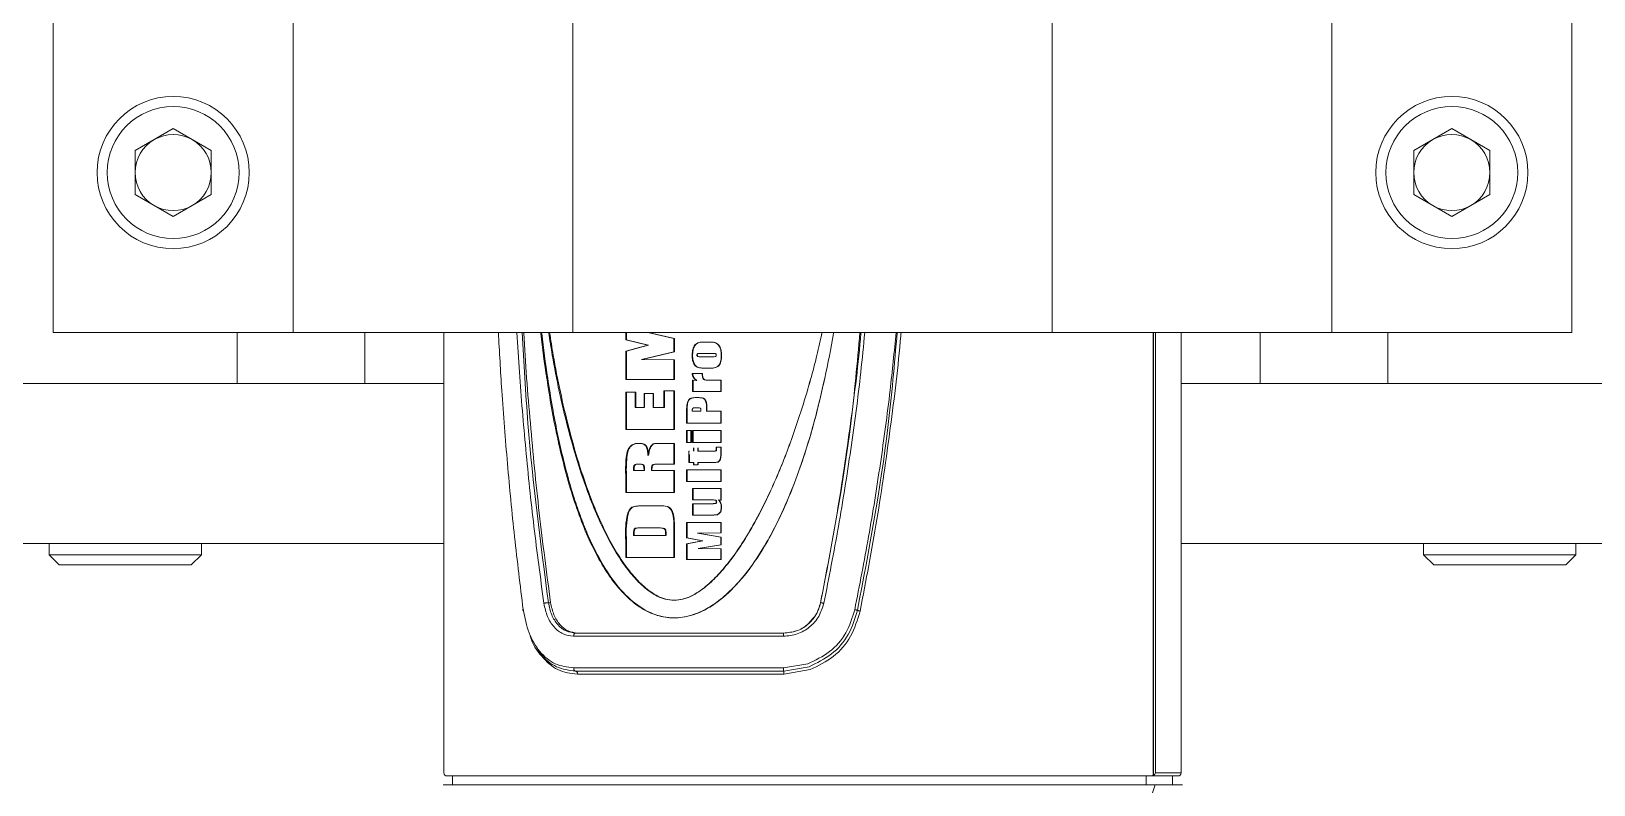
# Model space of a CAD drawing. Header units: millimetres. Extents: x 0 to 594, y 0 to 420.
# Drawn here: x 398.36 to 430.95, y 310.75 to 326.47 of the extents above; entities that cross this region are included whole.
import ezdxf

# ---------------------------------------------------------------- set-up
doc = ezdxf.new("R2010")
doc.units = ezdxf.units.MM

msp = doc.modelspace()

# ---------------------------------------------------------------- linework, layer by layer
at = {"color": 7, "linetype": 'Continuous', "lineweight": 15}
for p, q in [((398.8189, 326.8531), (398.8189, 320.1865)), ((403.8189, 326.8531), (403.8189, 320.1865)), ((409.6522, 326.8531), (409.6522, 320.1865)), ((419.6522, 326.8531), (419.6522, 320.1865)), ((425.4855, 326.8531), (425.4855, 320.1865)), ((430.4855, 326.8531), (430.4855, 320.1865)), ((401.3188, 324.4363), (400.5251, 323.9781)), ((401.3188, 324.4363), (402.1126, 323.9781)), ((427.9855, 324.4363), (427.1918, 323.9781)), ((427.9855, 324.4363), (428.7793, 323.9781)), ((400.5251, 323.9781), (400.5251, 323.0615)), ((402.1126, 323.0615), (402.1126, 323.9781)), ((427.1918, 323.9781), (427.1918, 323.0615)), ((428.7793, 323.0615), (428.7793, 323.9781)), ((401.3188, 322.6032), (400.5251, 323.0615)), ((402.1126, 323.0615), (401.3188, 322.6032)), ((427.9855, 322.6032), (427.1918, 323.0615)), ((428.7793, 323.0615), (427.9855, 322.6032)), ((398.8189, 320.1865), (403.8189, 320.1865)), ((402.6522, 319.1183), (402.6522, 320.1865)), ((403.8189, 320.1865), (409.6522, 320.1865)), ((405.3189, 320.1865), (405.3189, 319.1183)), ((406.9634, 320.1865), (406.9634, 311.0008)), ((409.6522, 320.1865), (419.6522, 320.1865)), ((410.7568, 320.1865), (410.7568, 320.0344)), ((410.7568, 320.0344), (411.2166, 319.9195)), ((410.771, 320.0344), (410.771, 320.1865)), ((411.2292, 319.9195), (410.771, 320.0344)), ((411.7608, 320.0573), (411.221, 320.1865)), ((411.2335, 320.1865), (411.7714, 320.0573)), ((411.7608, 319.7817), (411.7608, 320.0573)), ((411.7714, 320.0573), (411.7714, 319.7817)), ((419.6522, 320.1865), (425.4855, 320.1865)), ((421.7607, 310.9332), (421.7607, 320.1865)), ((422.341, 311.0008), (422.341, 320.1865)), ((423.9855, 319.1183), (423.9855, 320.1865)), ((425.4855, 320.1865), (430.4855, 320.1865)), ((426.6522, 319.1183), (426.6522, 320.1865)), ((410.9622, 319.85), (410.7568, 319.7916)), ((410.7568, 319.7916), (410.7568, 319.2043)), ((410.771, 319.7916), (410.9757, 319.85)), ((410.771, 319.2043), (410.771, 319.7916)), ((411.2166, 319.9195), (410.9622, 319.85)), ((410.9757, 319.85), (411.2292, 319.9195)), ((411.0866, 319.6177), (411.7608, 319.7817)), ((411.7714, 319.7817), (411.0996, 319.6177)), ((412.2512, 319.7127), (412.2424, 319.7127)), ((412.3111, 319.7472), (412.5843, 319.7472)), ((412.4997, 319.9834), (412.3566, 319.9834)), ((412.365, 319.9834), (412.3566, 319.9834)), ((412.365, 319.9834), (412.5076, 319.9834)), ((411.7608, 319.6111), (411.0866, 319.6177)), ((411.0866, 319.6177), (411.0996, 319.6177)), ((411.0996, 319.6177), (411.7714, 319.6111)), ((411.7608, 319.6111), (411.7714, 319.6111)), ((411.7608, 319.2043), (411.7608, 319.6111)), ((411.7714, 319.6111), (411.7714, 319.2043)), ((412.5784, 319.6772), (412.3111, 319.6772)), ((412.3196, 319.6772), (412.3111, 319.6772)), ((412.5192, 319.441), (412.3693, 319.441)), ((412.527, 319.441), (412.3777, 319.441)), ((406.9634, 319.1183), (397.9855, 319.1183)), ((411.7608, 319.2043), (410.7568, 319.2043)), ((410.7568, 319.2043), (410.771, 319.2043)), ((411.7714, 319.2043), (410.771, 319.2043)), ((411.7714, 319.2043), (411.7608, 319.2043)), ((412.3511, 319.3298), (412.1425, 319.3298)), ((412.1508, 319.1899), (412.1508, 318.9536)), ((412.2334, 319.1811), (412.1508, 319.1899)), ((412.16, 319.1899), (412.1508, 319.1899)), ((412.1517, 319.3298), (412.3595, 319.3298)), ((412.16, 318.9536), (412.16, 319.1899)), ((412.16, 319.1899), (412.2423, 319.1811)), ((412.3511, 319.3298), (412.3595, 319.3298)), ((412.7397, 319.1899), (412.5087, 319.1899)), ((412.5087, 319.1899), (412.5165, 319.1899)), ((412.5165, 319.1899), (412.7467, 319.1899)), ((412.7397, 318.9536), (412.7397, 319.1899)), ((412.7467, 319.1899), (412.7467, 318.9536)), ((431.3189, 319.1183), (422.341, 319.1183)), ((410.7568, 318.9379), (410.7568, 318.1636)), ((410.9517, 318.9379), (410.7568, 318.9379)), ((410.771, 318.1636), (410.771, 318.9379)), ((410.9517, 318.6229), (410.9517, 318.9379)), ((410.9517, 318.9379), (410.9652, 318.9379)), ((410.9652, 318.9379), (410.9652, 318.6229)), ((411.3269, 318.9116), (411.138, 318.9116)), ((411.138, 318.9116), (411.138, 318.6229)), ((411.1508, 318.6229), (411.1508, 318.9116)), ((411.1508, 318.9116), (411.3391, 318.9116)), ((411.3269, 318.6229), (411.3269, 318.9116)), ((411.3269, 318.9116), (411.3391, 318.9116)), ((411.3391, 318.9116), (411.3391, 318.6229)), ((411.7608, 318.9641), (411.5545, 318.9641)), ((411.5545, 318.9641), (411.5545, 318.6229)), ((411.5658, 318.6229), (411.5658, 318.9641)), ((411.5658, 318.9641), (411.7714, 318.9641)), ((411.7608, 318.1636), (411.7608, 318.9641)), ((411.7608, 318.9641), (411.7714, 318.9641)), ((411.7714, 318.9641), (411.7714, 318.1636)), ((412.7397, 318.9536), (412.1508, 318.9536)), ((412.2818, 318.825), (412.2209, 318.825)), ((412.2298, 318.825), (412.2905, 318.825)), ((412.7467, 318.9536), (412.7397, 318.9536)), ((411.138, 318.6229), (410.9517, 318.6229)), ((411.5545, 318.6229), (411.3269, 318.6229)), ((411.3269, 318.6229), (411.3391, 318.6229)), ((411.3391, 318.6229), (411.5658, 318.6229)), ((412.0266, 318.5408), (412.0266, 318.2913)), ((412.0362, 318.2913), (412.0362, 318.5408)), ((412.3256, 318.545), (412.1425, 318.545)), ((412.2014, 318.615), (412.2605, 318.615)), ((412.326, 318.5612), (412.3256, 318.545)), ((412.4435, 318.545), (412.4435, 318.6101)), ((412.7397, 318.545), (412.4435, 318.545)), ((412.4516, 318.6101), (412.4516, 318.545)), ((412.4516, 318.545), (412.7467, 318.545)), ((412.7397, 318.2913), (412.7397, 318.545)), ((412.7467, 318.545), (412.7467, 318.2913)), ((411.7608, 318.1636), (410.7568, 318.1636)), ((410.7568, 318.1636), (410.771, 318.1636)), ((411.7714, 318.1636), (410.771, 318.1636)), ((411.7714, 318.1636), (411.7608, 318.1636)), ((412.7397, 318.2913), (412.0266, 318.2913)), ((412.1176, 318.1365), (412.0266, 318.1365)), ((412.0266, 318.1365), (412.0266, 317.8915)), ((412.7467, 318.2913), (412.0362, 318.2913)), ((412.0362, 317.8915), (412.0362, 318.1365)), ((412.1176, 317.8915), (412.1176, 318.1365)), ((412.1176, 318.1365), (412.1269, 318.1365)), ((412.1269, 318.1365), (412.1269, 317.8915)), ((412.1508, 318.1365), (412.1508, 317.8915)), ((412.7397, 318.1365), (412.1508, 318.1365)), ((412.16, 318.1365), (412.1508, 318.1365)), ((412.16, 317.8915), (412.16, 318.1365)), ((412.16, 318.1365), (412.7467, 318.1365)), ((412.7397, 317.8915), (412.7397, 318.1365)), ((412.7467, 318.1365), (412.7467, 317.8915)), ((411.0198, 317.8709), (411.0331, 317.8709)), ((411.7608, 317.8709), (411.4858, 317.8709)), ((411.4974, 317.8709), (411.7714, 317.8709)), ((411.7608, 317.4378), (411.7608, 317.8709)), ((411.7608, 317.8709), (411.7714, 317.8709)), ((411.7714, 317.8709), (411.7714, 317.4378)), ((412.1176, 317.8915), (412.0266, 317.8915)), ((412.1269, 317.8915), (412.1176, 317.8915)), ((412.7397, 317.8915), (412.1508, 317.8915)), ((412.1675, 317.7804), (412.1675, 317.7104)), ((412.1766, 317.7104), (412.1766, 317.7804)), ((412.2591, 317.7104), (412.2591, 317.7804)), ((412.2679, 317.7804), (412.2679, 317.7104)), ((412.7397, 317.7891), (412.6462, 317.7891)), ((412.6536, 317.7891), (412.7467, 317.7891)), ((412.7467, 317.8915), (412.7397, 317.8915)), ((412.7397, 317.6925), (412.7397, 317.7891)), ((412.7467, 317.7891), (412.7467, 317.6925)), ((410.9933, 317.4378), (411.048, 317.4378)), ((411.0067, 317.4378), (411.0611, 317.4378)), ((411.4133, 317.4378), (411.7608, 317.4378)), ((411.7714, 317.4378), (411.7608, 317.4378)), ((412.0762, 317.7104), (412.0762, 317.4741)), ((412.0856, 317.7104), (412.0762, 317.7104)), ((412.1675, 317.4741), (412.0762, 317.4741)), ((412.0762, 317.4741), (412.0856, 317.4741)), ((412.0856, 317.4741), (412.0856, 317.6373)), ((412.1766, 317.4741), (412.0856, 317.4741)), ((412.1675, 317.4741), (412.1675, 317.4216)), ((412.2591, 317.4216), (412.1675, 317.4216)), ((412.1766, 317.4216), (412.1766, 317.4741)), ((412.5743, 317.7104), (412.2591, 317.7104)), ((412.2591, 317.4216), (412.2591, 317.4741)), ((412.5566, 317.4741), (412.2591, 317.4741)), ((412.5642, 317.4741), (412.2679, 317.4741)), ((412.2679, 317.4741), (412.2679, 317.4216)), ((412.5642, 317.4741), (412.5566, 317.4741)), ((412.7397, 317.6925), (412.7467, 317.6925)), ((410.7568, 317.1719), (410.7568, 316.8473)), ((410.771, 316.8473), (410.771, 317.1719)), ((411.138, 317.3066), (410.9171, 317.3066)), ((410.9307, 317.3066), (411.1508, 317.3066)), ((411.7608, 317.3066), (411.2913, 317.3066)), ((411.3036, 317.3066), (411.7714, 317.3066)), ((411.7608, 316.8473), (411.7608, 317.3066)), ((411.7714, 317.3066), (411.7714, 316.8473)), ((412.0266, 317.3193), (412.0266, 317.0743)), ((412.7397, 317.3193), (412.0266, 317.3193)), ((412.0362, 317.0743), (412.0362, 317.3193)), ((412.7397, 317.0743), (412.7397, 317.3193)), ((412.7397, 317.3193), (412.7467, 317.3193)), ((412.7467, 317.3193), (412.7467, 317.0743)), ((411.7608, 316.8473), (410.7568, 316.8473)), ((410.7568, 316.8473), (410.771, 316.8473)), ((411.7714, 316.8473), (410.771, 316.8473)), ((412.7397, 317.0743), (412.0266, 317.0743)), ((412.7397, 316.9282), (412.1508, 316.9282)), ((412.1508, 316.9282), (412.1508, 316.692)), ((412.16, 316.692), (412.16, 316.9282)), ((412.7467, 317.0743), (412.7397, 317.0743)), ((412.7397, 316.6875), (412.7397, 316.9282)), ((412.7397, 316.9282), (412.7467, 316.9282)), ((412.7467, 316.9282), (412.7467, 316.6875)), ((411.4552, 316.5677), (411.1027, 316.5677)), ((411.1157, 316.5677), (411.1027, 316.5677)), ((411.1157, 316.5677), (411.4669, 316.5677)), ((412.1508, 316.692), (412.5464, 316.692)), ((412.1508, 316.6132), (412.1508, 316.377)), ((412.5509, 316.6132), (412.1508, 316.6132)), ((412.5541, 316.692), (412.16, 316.692)), ((412.16, 316.377), (412.16, 316.6132)), ((412.6888, 316.692), (412.7397, 316.6875)), ((412.7467, 316.6875), (412.696, 316.692)), ((412.7397, 316.6875), (412.7467, 316.6875)), ((412.7482, 316.5456), (412.7551, 316.5456)), ((411.0416, 316.1084), (411.4393, 316.1084)), ((411.0416, 316.1084), (411.0548, 316.1084)), ((411.0548, 316.1084), (411.4511, 316.1084)), ((412.7397, 316.2221), (412.0266, 316.2221)), ((412.0266, 316.2221), (412.0266, 315.9006)), ((412.0362, 315.9006), (412.0362, 316.2221)), ((412.1508, 316.377), (412.5449, 316.377)), ((412.1508, 316.377), (412.16, 316.377)), ((412.5526, 316.377), (412.16, 316.377)), ((412.5526, 316.377), (412.5449, 316.377)), ((412.7397, 316.0034), (412.7397, 316.2221)), ((412.7397, 316.2221), (412.7467, 316.2221)), ((412.7467, 316.2221), (412.7467, 316.0034)), ((406.9634, 315.785), (397.9855, 315.785)), ((398.7314, 315.785), (398.7314, 315.5467)), ((401.9064, 315.5467), (401.9064, 315.785)), ((410.7568, 315.8394), (410.7568, 315.4916)), ((410.771, 315.4916), (410.771, 315.8394)), ((411.5907, 315.9509), (410.9171, 315.9509)), ((411.7608, 315.4916), (411.7608, 316.0776)), ((411.7608, 316.0776), (411.7714, 316.0776)), ((411.7714, 316.0776), (411.7714, 315.4916)), ((412.0266, 315.9006), (412.3569, 315.8415)), ((412.1737, 315.8045), (412.0266, 315.7737)), ((412.0266, 315.7737), (412.0266, 315.4522)), ((412.3653, 315.8415), (412.0362, 315.9006)), ((412.0362, 315.7737), (412.1828, 315.8045)), ((412.0362, 315.4522), (412.0362, 315.7737)), ((412.3569, 315.8415), (412.1737, 315.8045)), ((412.1828, 315.8045), (412.3653, 315.8415)), ((412.2559, 315.999), (412.7397, 316.0034)), ((412.7397, 315.9159), (412.2559, 315.999)), ((412.7467, 316.0034), (412.2646, 315.999)), ((412.2646, 315.999), (412.7467, 315.9159)), ((412.7397, 315.7584), (412.7397, 315.9159)), ((412.7467, 315.9159), (412.7467, 315.7584)), ((431.3189, 315.785), (422.341, 315.785)), ((427.398, 315.785), (427.398, 315.5467)), ((430.573, 315.5467), (430.573, 315.785)), ((398.7314, 315.5467), (398.943, 315.335)), ((401.9064, 315.5467), (398.7314, 315.5467)), ((401.6947, 315.335), (401.9064, 315.5467)), ((411.7608, 315.4916), (410.7568, 315.4916)), ((411.7714, 315.4916), (410.771, 315.4916)), ((411.7714, 315.4916), (411.7608, 315.4916)), ((412.7397, 315.4522), (412.0266, 315.4522)), ((412.2642, 315.6753), (412.7397, 315.7584)), ((412.7397, 315.6709), (412.2642, 315.6753)), ((412.7467, 315.7584), (412.2729, 315.6753)), ((412.2729, 315.6753), (412.7467, 315.6709)), ((412.7397, 315.4522), (412.7397, 315.6709)), ((412.7397, 315.6709), (412.7467, 315.6709)), ((412.7467, 315.4522), (412.7397, 315.4522)), ((412.7467, 315.6709), (412.7467, 315.4522)), ((427.398, 315.5467), (427.6097, 315.335)), ((430.573, 315.5467), (427.398, 315.5467)), ((430.3613, 315.335), (430.573, 315.5467)), ((401.6947, 315.335), (398.943, 315.335)), ((430.3613, 315.335), (427.6097, 315.335)), ((409.1904, 314.5486), (409.1436, 314.5486)), ((414.8206, 314.5486), (414.8221, 314.5486)), ((414.6494, 314.1923), (414.6492, 314.1921)), ((414.0466, 313.8483), (409.6702, 313.8483)), ((414.0517, 313.9144), (414.0569, 313.9144)), ((409.7124, 313.1207), (414.0517, 313.1207)), ((407.1471, 310.9352), (407.1471, 310.7517)), ((421.7193, 310.9347), (421.6106, 310.9347)), ((421.6106, 310.9347), (421.6106, 310.7522)), ((421.8054, 311.0002), (421.8056, 311.0008)), ((422.1573, 310.7517), (422.1573, 310.9352))]:
    msp.add_line(p, q, dxfattribs=at)
at = {"color": 66, "linetype": 'Continuous', "lineweight": 15}
for p, q in [((421.7556, 320.1865), (421.7556, 311.0008)), ((421.8056, 320.1865), (421.8056, 311.0008)), ((414.0445, 313.1868), (414.5549, 313.2746)), ((414.0517, 313.1207), (414.5809, 313.2134)), ((414.605, 313.1516), (414.0569, 313.0545)), ((421.8056, 311.0008), (422.341, 311.0008))]:
    msp.add_line(p, q, dxfattribs=at)
at = {"color": 7, "linetype": 'Continuous', "lineweight": 15}
for centre, radius in [((401.3188, 323.5198), 1.5875), ((427.9855, 323.5198), 1.5875), ((401.3188, 323.5198), 1.3758), ((427.9855, 323.5198), 1.3758)]:
    msp.add_circle(centre, radius, dxfattribs=at)
for centre, radius, start, end in [((401.3188, 323.5198), 0.7938, 60, 120), ((427.9855, 323.5198), 0.7937, 60, 120), ((401.3188, 323.5198), 0.7938, 120, 180), ((401.3188, 323.5198), 0.7938, 0, 60), ((427.9855, 323.5198), 0.7937, 120, 180), ((427.9855, 323.5198), 0.7937, 0, 60), ((401.3188, 323.5198), 0.7938, 180, 240), ((401.3188, 323.5198), 0.7938, 300, 0), ((427.9855, 323.5198), 0.7937, 180, 240), ((427.9855, 323.5198), 0.7937, 300, 0), ((401.3188, 323.5198), 0.7938, 240, 300), ((427.9855, 323.5198), 0.7937, 240, 300), ((407.0295, 311.0008), 0.0661, 180, 270), ((422.2748, 311.0008), 0.0661, 270, 0)]:
    msp.add_arc(centre, radius, start, end, dxfattribs=at)
for points, knots in [([(408.1004, 320.1865), (408.123, 319.7826), (408.1743, 318.8673), (408.2865, 317.4453), (408.4312, 315.9204), (408.5562, 314.9096), (408.6186, 314.4043)], [0, 0, 0, 0, 0.2081772, 0.4717506, 0.7359619, 1, 1, 1, 1]), ([(408.6287, 320.1865), (408.6289, 320.1817), (408.6612, 319.5479), (408.7644, 318.2899), (408.9419, 316.4132), (409.1075, 315.1706), (409.1904, 314.5486)], [0, 0, 0, 0, 0.0025361, 0.3345178, 0.6668844, 1, 1, 1, 1]), ([(409.1103, 319.2287), (409.0643, 319.5396), (409.0172, 319.8578), (408.9823, 320.179), (408.9815, 320.1865)], [0, 0, 0, 0, 0.9767318, 1, 1, 1, 1]), ([(409.1306, 319.2287), (409.0847, 319.5396), (409.0378, 319.8578), (409.0031, 320.179), (409.0023, 320.1865)], [0, 0, 0, 0, 0.9767103, 1, 1, 1, 1]), ([(409.149, 320.1865), (409.1737, 320.0271), (409.2766, 319.3628), (409.5267, 318.2138), (409.8688, 317.072), (410.1899, 316.2889), (410.4076, 315.843), (410.634, 315.46), (410.8663, 315.1422), (411.077, 314.9193), (411.2601, 314.7737), (411.4146, 314.6808), (411.5806, 314.6125), (411.7008, 314.6026), (411.7608, 314.5976)], [0, 0, 0, 0, 0.0730828, 0.3046332, 0.5361688, 0.6206071, 0.6977237, 0.7679054, 0.8296658, 0.8838602, 0.9138661, 0.9419108, 0.9709577, 1, 1, 1, 1]), ([(409.1691, 320.1865), (409.1935, 320.027), (409.2576, 319.6096), (409.3888, 318.9536), (409.5619, 318.2043), (409.7639, 317.4811), (409.9839, 316.8333), (410.2061, 316.2889), (410.4231, 315.843), (410.6487, 315.46), (410.8801, 315.1423), (411.0901, 314.9193), (411.2725, 314.7738), (411.4264, 314.6808), (411.5918, 314.6125), (411.7116, 314.6026), (411.7714, 314.5976)], [0, 0, 0, 0, 0.07312991, 0.19153004, 0.3048551, 0.42487462, 0.53656512, 0.62100739, 0.69811375, 0.76826991, 0.82998341, 0.88411685, 0.9140718, 0.94206213, 0.97103827, 1, 1, 1, 1]), ([(411.7608, 314.5976), (411.8213, 314.6026), (411.9421, 314.6125), (412.1729, 314.7043), (412.4274, 314.8766), (412.7019, 315.1422), (412.9636, 315.46), (413.2262, 315.843), (413.4862, 316.2889), (413.7996, 316.911), (414.138, 317.7168), (414.4697, 318.6972), (414.7064, 319.526), (414.8172, 320.0271), (414.8525, 320.1865)], [0, 0, 0, 0, 0.029042, 0.0580888, 0.1160345, 0.1702333, 0.2319888, 0.3021748, 0.3792906, 0.4637232, 0.6144193, 0.7702894, 0.9269206, 1, 1, 1, 1]), ([(411.7714, 314.5976), (411.8316, 314.6026), (411.9521, 314.6125), (412.1228, 314.6808), (412.2844, 314.7738), (412.4794, 314.9193), (412.7091, 315.1423), (412.9698, 315.46), (413.2315, 315.843), (413.4905, 316.2889), (413.8027, 316.911), (414.14, 317.7168), (414.4699, 318.6973), (414.7073, 319.5257), (414.8154, 320.027), (414.8498, 320.1865)], [0, 0, 0, 0, 0.0289646, 0.0579437, 0.0859378, 0.1158956, 0.1700356, 0.2317545, 0.3019195, 0.3790342, 0.4634833, 0.6142343, 0.77019, 0.9269296, 1, 1, 1, 1]), ([(414.8206, 314.5486), (414.94, 315.1693), (415.1788, 316.4108), (415.4502, 318.2875), (415.6121, 319.5468), (415.6642, 320.1817), (415.6646, 320.1865)], [0, 0, 0, 0, 0.3324309, 0.6649227, 0.9974639, 1, 1, 1, 1]), ([(415.0927, 320.1865), (415.0914, 320.1788), (415.0399, 319.8577), (414.9722, 319.5394), (414.9061, 319.2287)], [0, 0, 0, 0, 0.0238337, 1, 1, 1, 1]), ([(415.0943, 320.1865), (415.0931, 320.1788), (415.0413, 319.8576), (414.9734, 319.5394), (414.9071, 319.2287)], [0, 0, 0, 0, 0.0238455, 1, 1, 1, 1]), ([(415.5337, 314.4023), (415.6329, 314.9095), (415.8308, 315.9218), (416.073, 317.4482), (416.2657, 318.8689), (416.3572, 319.7835), (416.3975, 320.1865)], [0, 0, 0, 0, 0.2649885, 0.528788, 0.7923635, 1, 1, 1, 1]), ([(415.5907, 314.3891), (415.8307, 315.6565), (416.1945, 317.5772), (416.3617, 319.5242), (416.4186, 320.1865)], [0, 0, 0, 0, 0.6598573, 1, 1, 1, 1]), ([(416.4986, 320.1865), (416.4967, 320.163), (416.4438, 319.4961), (416.2809, 318.1934), (416.008, 316.2764), (415.7667, 315.0082), (415.6457, 314.372)], [0, 0, 0, 0, 0.0119906, 0.3413276, 0.6695948, 1, 1, 1, 1]), ([(412.3566, 319.9834), (412.3229, 319.9832), (412.2724, 319.9829), (412.2166, 319.9437), (412.1742, 319.891), (412.1467, 319.8074), (412.1439, 319.7389), (412.1425, 319.7045)], [0, 0, 0, 0, 0.2501035, 0.3751605, 0.5002352, 0.7497713, 1, 1, 1, 1]), ([(412.1425, 319.7045), (412.1439, 319.6701), (412.1459, 319.618), (412.1664, 319.5524), (412.1909, 319.5078), (412.2255, 319.4708), (412.2869, 319.444), (412.3364, 319.4422), (412.3693, 319.441)], [0, 0, 0, 0, 0.24977013, 0.37856519, 0.49980895, 0.62459026, 0.74956451, 1, 1, 1, 1]), ([(412.1517, 319.7045), (412.1531, 319.7389), (412.1559, 319.8074), (412.1833, 319.8909), (412.2255, 319.9437), (412.281, 319.9829), (412.3314, 319.9832), (412.365, 319.9834)], [0, 0, 0, 0, 0.2506071, 0.500412, 0.6254848, 0.7504138, 1, 1, 1, 1]), ([(412.3777, 319.441), (412.3448, 319.4422), (412.2956, 319.444), (412.2343, 319.4709), (412.1999, 319.5078), (412.1755, 319.5524), (412.1551, 319.618), (412.1531, 319.6701), (412.1517, 319.7045)], [0, 0, 0, 0, 0.249958, 0.3747664, 0.4995155, 0.6207768, 0.7498167, 1, 1, 1, 1]), ([(412.2424, 319.7127), (412.2427, 319.7171), (412.2433, 319.7248), (412.2464, 319.7337), (412.2508, 319.7384), (412.2572, 319.7423), (412.2774, 319.7472), (412.2964, 319.7472), (412.3111, 319.7472)], [0, 0, 0, 0, 0.1435066, 0.2488338, 0.2992715, 0.3559761, 0.4982072, 1, 1, 1, 1]), ([(412.3111, 319.6772), (412.2963, 319.6771), (412.2773, 319.677), (412.2572, 319.6824), (412.2509, 319.6867), (412.2465, 319.6916), (412.2433, 319.7007), (412.2428, 319.7083), (412.2424, 319.7127)], [0, 0, 0, 0, 0.5018148, 0.6402569, 0.697897, 0.7511407, 0.8571312, 1, 1, 1, 1]), ([(412.2512, 319.7127), (412.2514, 319.7089), (412.2517, 319.703), (412.2538, 319.6955), (412.2565, 319.6903), (412.2602, 319.686), (412.2666, 319.6821), (412.2792, 319.679), (412.2975, 319.6774), (412.3123, 319.6773), (412.3196, 319.6772)], [0, 0, 0, 0, 0.1250162, 0.1895854, 0.2499714, 0.3144373, 0.3746601, 0.4995701, 0.7497134, 1, 1, 1, 1]), ([(412.7482, 319.7145), (412.7465, 319.7508), (412.744, 319.8065), (412.7217, 319.8759), (412.6932, 319.9224), (412.6544, 319.9588), (412.5874, 319.9844), (412.5349, 319.9838), (412.4997, 319.9834)], [0, 0, 0, 0, 0.24970387, 0.38307299, 0.499499, 0.62635804, 0.74920104, 1, 1, 1, 1]), ([(412.5076, 319.9834), (412.5427, 319.9838), (412.5952, 319.9844), (412.6619, 319.9586), (412.7005, 319.9222), (412.7287, 319.8759), (412.751, 319.8065), (412.7535, 319.7508), (412.7551, 319.7145)], [0, 0, 0, 0, 0.2503354, 0.3743975, 0.4997933, 0.6162447, 0.749859, 1, 1, 1, 1]), ([(412.5192, 319.441), (412.5538, 319.4411), (412.6056, 319.4413), (412.6699, 319.4697), (412.7065, 319.5065), (412.7292, 319.5548), (412.7455, 319.6241), (412.7471, 319.679), (412.7482, 319.7145)], [0, 0, 0, 0, 0.2505664, 0.3754517, 0.5001787, 0.6136157, 0.750031, 1, 1, 1, 1]), ([(412.7551, 319.7145), (412.7541, 319.6791), (412.7525, 319.6243), (412.7364, 319.5552), (412.7139, 319.5068), (412.6775, 319.4699), (412.6134, 319.4413), (412.5616, 319.4411), (412.527, 319.441)], [0, 0, 0, 0, 0.24978095, 0.38616075, 0.49939152, 0.62426138, 0.74924555, 1, 1, 1, 1]), ([(412.6462, 319.7122), (412.6459, 319.7079), (412.6454, 319.7005), (412.6419, 319.6918), (412.6374, 319.687), (412.6313, 319.6829), (412.6116, 319.6771), (412.593, 319.6771), (412.5784, 319.6772)], [0, 0, 0, 0, 0.1416986, 0.2486723, 0.3024495, 0.3605995, 0.4983712, 1, 1, 1, 1]), ([(412.5843, 319.7472), (412.5981, 319.7473), (412.6155, 319.7475), (412.6338, 319.741), (412.6392, 319.7366), (412.6429, 319.7318), (412.6454, 319.7233), (412.6459, 319.7163), (412.6462, 319.7122)], [0, 0, 0, 0, 0.501493, 0.636091, 0.6946411, 0.7507485, 0.8527905, 1, 1, 1, 1]), ([(414.9071, 319.2287), (414.849, 318.9725), (414.7329, 318.4602), (414.5097, 317.6925), (414.2478, 316.9488), (413.96, 316.291), (413.6685, 315.746), (413.3825, 315.3061), (413.0876, 314.9412), (412.7876, 314.6508), (412.4696, 314.4239), (412.1262, 314.2698), (411.7596, 314.2147), (411.4005, 314.2698), (411.0776, 314.4239), (410.7891, 314.6508), (410.5259, 314.9413), (410.2757, 315.3061), (410.0408, 315.746), (409.8284, 316.2452), (409.6372, 316.7975), (409.4704, 317.3859), (409.3276, 317.9971), (409.2069, 318.6122), (409.1424, 319.024), (409.1103, 319.2287)], [0, 0, 0, 0, 0.0624695, 0.1249429, 0.1900911, 0.2499037, 0.2956166, 0.3371585, 0.3749269, 0.407717, 0.4374741, 0.4696645, 0.4999922, 0.530321, 0.5625103, 0.5922696, 0.6250574, 0.6628281, 0.7043698, 0.7500806, 0.7975224, 0.8483312, 0.8996248, 0.9500994, 1, 1, 1, 1]), ([(414.9061, 319.2287), (414.8467, 318.9658), (414.7349, 318.4713), (414.5323, 317.7688), (414.3161, 317.1335), (414.0806, 316.5517), (413.8276, 316.0268), (413.5217, 315.4977), (413.1543, 314.9943), (412.708, 314.5652), (412.2435, 314.2951), (411.7683, 314.2027), (411.3058, 314.2959), (410.877, 314.5667), (410.4854, 314.9964), (410.2011, 315.463), (409.9894, 315.9036), (409.8355, 316.2801), (409.6922, 316.6899), (409.5594, 317.1316), (409.4372, 317.6035), (409.3263, 318.1023), (409.2215, 318.6461), (409.1623, 319.0256), (409.1306, 319.2287)], [0, 0, 0, 0, 0.0642122, 0.1207699, 0.174104, 0.2240607, 0.2702527, 0.3129172, 0.369843, 0.4188259, 0.4613365, 0.5000732, 0.5388161, 0.5813507, 0.6303595, 0.6873072, 0.7189961, 0.7526311, 0.7883207, 0.8261563, 0.8658481, 0.9073723, 0.9504199, 1, 1, 1, 1]), ([(412.1425, 319.3298), (412.1442, 319.3145), (412.1476, 319.2837), (412.167, 319.2414), (412.1962, 319.2061), (412.221, 319.1894), (412.2334, 319.1811)], [0, 0, 0, 0, 0.24974246, 0.49948748, 0.74946925, 1, 1, 1, 1]), ([(412.2423, 319.1811), (412.2299, 319.1894), (412.2052, 319.2061), (412.1761, 319.2414), (412.1568, 319.2837), (412.1534, 319.3145), (412.1517, 319.3298)], [0, 0, 0, 0, 0.2502196, 0.5001082, 0.7499875, 1, 1, 1, 1]), ([(412.5087, 319.1899), (412.4874, 319.19), (412.4555, 319.1902), (412.4185, 319.1931), (412.3975, 319.1969), (412.3841, 319.2051), (412.3738, 319.2163), (412.3626, 319.2351), (412.3522, 319.2735), (412.3516, 319.3077), (412.3511, 319.3298)], [0, 0, 0, 0, 0.250753, 0.376101, 0.4386713, 0.5010309, 0.5553655, 0.613708, 0.7504648, 1, 1, 1, 1]), ([(412.3595, 319.3298), (412.36, 319.3078), (412.3607, 319.2736), (412.3709, 319.2351), (412.3821, 319.2163), (412.3924, 319.205), (412.4152, 319.1917), (412.4587, 319.1914), (412.4955, 319.1904), (412.5165, 319.1899)], [0, 0, 0, 0, 0.2501105, 0.3870865, 0.4455154, 0.4999202, 0.5622546, 0.749573, 1, 1, 1, 1]), ([(412.2209, 318.825), (412.1874, 318.8253), (412.1455, 318.8257), (412.1001, 318.8054), (412.0806, 318.79), (412.0645, 318.77), (412.0412, 318.7235), (412.0281, 318.6446), (412.0271, 318.5754), (412.0266, 318.5408)], [0, 0, 0, 0, 0.2503348, 0.3122861, 0.3726182, 0.4344313, 0.5006237, 0.749852, 1, 1, 1, 1]), ([(412.0362, 318.5408), (412.0367, 318.5754), (412.0376, 318.6446), (412.0507, 318.7235), (412.0739, 318.77), (412.09, 318.79), (412.1094, 318.8054), (412.1547, 318.8257), (412.1964, 318.8253), (412.2298, 318.825)], [0, 0, 0, 0, 0.2505079, 0.5000491, 0.5662504, 0.6280463, 0.6883326, 0.7502134, 1, 1, 1, 1]), ([(412.4435, 318.6101), (412.4428, 318.6368), (412.4413, 318.6902), (412.4246, 318.756), (412.3978, 318.7944), (412.3764, 318.8092), (412.3402, 318.8234), (412.3076, 318.8243), (412.2818, 318.825)], [0, 0, 0, 0, 0.25020464, 0.49952946, 0.62422003, 0.68354194, 0.74949218, 1, 1, 1, 1]), ([(412.2905, 318.825), (412.3162, 318.8243), (412.3486, 318.8234), (412.3847, 318.8092), (412.4061, 318.7943), (412.4328, 318.756), (412.4494, 318.6902), (412.4509, 318.6368), (412.4516, 318.6101)], [0, 0, 0, 0, 0.24997849, 0.31577894, 0.37508391, 0.49979331, 0.74941725, 1, 1, 1, 1]), ([(412.1425, 318.545), (412.1427, 318.5544), (412.1429, 318.569), (412.1464, 318.5873), (412.1506, 318.5979), (412.1559, 318.6041), (412.1633, 318.6093), (412.1786, 318.6144), (412.1925, 318.6148), (412.2014, 318.615)], [0, 0, 0, 0, 0.24994737, 0.3902159, 0.49969513, 0.55213465, 0.60976064, 0.74947087, 1, 1, 1, 1]), ([(412.2605, 318.615), (412.2687, 318.6149), (412.2849, 318.6145), (412.3035, 318.6106), (412.3134, 318.6034), (412.319, 318.597), (412.3252, 318.583), (412.3257, 318.5698), (412.326, 318.5612)], [0, 0, 0, 0, 0.2511265, 0.5008414, 0.5592882, 0.6188685, 0.7505474, 1, 1, 1, 1]), ([(411.0198, 317.8709), (410.9926, 317.8695), (410.9437, 317.8669), (410.8792, 317.8402), (410.8324, 317.7941), (410.7855, 317.7101), (410.7512, 317.4964), (410.7545, 317.3075), (410.7568, 317.1719)], [0, 0, 0, 0, 0.1061956, 0.191473, 0.2647514, 0.3469195, 0.5312404, 1, 1, 1, 1]), ([(410.771, 317.1719), (410.7687, 317.3075), (410.7655, 317.4964), (410.7996, 317.7101), (410.8463, 317.794), (410.893, 317.8401), (410.9572, 317.8669), (411.006, 317.8695), (411.0331, 317.8709)], [0, 0, 0, 0, 0.4692031, 0.653656, 0.7358005, 0.809003, 0.894088, 1, 1, 1, 1]), ([(411.2211, 317.6166), (411.2185, 317.6501), (411.2134, 317.7156), (411.1953, 317.79), (411.1671, 317.8282), (411.143, 317.8478), (411.0935, 317.8679), (411.0493, 317.8697), (411.0198, 317.8709)], [0, 0, 0, 0, 0.25442903, 0.49908378, 0.56122385, 0.62419353, 0.74937868, 1, 1, 1, 1]), ([(411.0331, 317.8709), (411.0625, 317.8697), (411.1066, 317.8679), (411.1559, 317.8478), (411.1799, 317.8282), (411.2076, 317.7904), (411.2258, 317.7161), (411.231, 317.6506), (411.2336, 317.6166)], [0, 0, 0, 0, 0.2501346, 0.3751288, 0.4380127, 0.5002026, 0.7413478, 1, 1, 1, 1]), ([(411.4858, 317.8709), (411.4516, 317.8702), (411.4005, 317.869), (411.34, 317.8656), (411.3104, 317.8458), (411.286, 317.8196), (411.2586, 317.7813), (411.2421, 317.7272), (411.2295, 317.6725), (411.2239, 317.6353), (411.2211, 317.6166)], [0, 0, 0, 0, 0.2507109, 0.375683, 0.4307987, 0.5006572, 0.6253452, 0.7501636, 0.8750661, 1, 1, 1, 1]), ([(411.2336, 317.6166), (411.2397, 317.6537), (411.2489, 317.7093), (411.271, 317.7812), (411.2983, 317.8196), (411.3226, 317.8458), (411.3521, 317.8656), (411.4123, 317.869), (411.4634, 317.8702), (411.4974, 317.8709)], [0, 0, 0, 0, 0.2501588, 0.3751762, 0.4999609, 0.5698176, 0.6249016, 0.749691, 1, 1, 1, 1]), ([(412.6462, 317.7891), (412.6461, 317.7732), (412.646, 317.7526), (412.6431, 317.7298), (412.6416, 317.7214), (412.639, 317.7182), (412.636, 317.7163), (412.627, 317.7132), (412.6058, 317.7108), (412.5867, 317.7105), (412.5743, 317.7104)], [0, 0, 0, 0, 0.33792597, 0.44018547, 0.49945916, 0.51291001, 0.52963557, 0.57543775, 0.72303976, 1, 1, 1, 1]), ([(412.5819, 317.7104), (412.595, 317.7105), (412.6142, 317.7108), (412.6354, 317.7134), (412.6436, 317.7164), (412.6464, 317.7182), (412.649, 317.7214), (412.6505, 317.7297), (412.6533, 317.7525), (412.6535, 317.7732), (412.6536, 317.7891)], [0, 0, 0, 0, 0.29321252, 0.42806329, 0.47071494, 0.48664514, 0.49973964, 0.55859184, 0.66083188, 1, 1, 1, 1]), ([(410.9171, 317.3066), (410.9172, 317.3378), (410.9173, 317.3732), (410.9308, 317.4085), (410.9369, 317.4177), (410.9444, 317.4252), (410.9623, 317.4363), (410.9795, 317.4371), (410.9933, 317.4378)], [0, 0, 0, 0, 0.4993482, 0.5643274, 0.6258843, 0.6867456, 0.7497676, 1, 1, 1, 1]), ([(411.0067, 317.4378), (410.993, 317.4371), (410.9758, 317.4363), (410.958, 317.4252), (410.9505, 317.4177), (410.9444, 317.4085), (410.9309, 317.3731), (410.9308, 317.3378), (410.9307, 317.3066)], [0, 0, 0, 0, 0.2496783, 0.3125752, 0.3733992, 0.4349488, 0.5000067, 1, 1, 1, 1]), ([(411.048, 317.4378), (411.0628, 317.4373), (411.0851, 317.4366), (411.1101, 317.4273), (411.1219, 317.4167), (411.14, 317.3797), (411.1389, 317.341), (411.138, 317.3066)], [0, 0, 0, 0, 0.2510805, 0.3764152, 0.4374414, 0.5011821, 1, 1, 1, 1]), ([(411.1508, 317.3066), (411.1518, 317.3409), (411.1528, 317.3797), (411.1348, 317.4167), (411.1231, 317.4273), (411.0981, 317.4366), (411.0759, 317.4373), (411.0611, 317.4378)], [0, 0, 0, 0, 0.4995523, 0.5633072, 0.6243149, 0.7494457, 1, 1, 1, 1]), ([(411.2913, 317.3066), (411.2916, 317.3258), (411.2921, 317.3567), (411.2982, 317.3914), (411.3051, 317.4091), (411.3114, 317.418), (411.3291, 317.4299), (411.3642, 317.4368), (411.3959, 317.4375), (411.4133, 317.4378)], [0, 0, 0, 0, 0.2499242, 0.3999208, 0.455055, 0.4994325, 0.5445025, 0.7491522, 1, 1, 1, 1]), ([(411.4252, 317.4378), (411.4077, 317.4376), (411.3799, 317.4372), (411.3485, 317.4309), (411.3323, 317.424), (411.3236, 317.418), (411.3174, 317.4091), (411.3104, 317.3914), (411.3044, 317.3567), (411.3039, 317.3258), (411.3036, 317.3066)], [0, 0, 0, 0, 0.2502312, 0.3992613, 0.4550588, 0.5001089, 0.5443667, 0.5995167, 0.7497776, 1, 1, 1, 1]), ([(412.5566, 317.4741), (412.5873, 317.474), (412.6268, 317.4739), (412.6754, 317.4807), (412.6988, 317.4971), (412.7174, 317.521), (412.7315, 317.5535), (412.7398, 317.6116), (412.7397, 317.6588), (412.7397, 317.6925)], [0, 0, 0, 0, 0.2696556, 0.346284, 0.4209801, 0.5086604, 0.602201, 0.7169397, 1, 1, 1, 1]), ([(412.7467, 317.6925), (412.7467, 317.6588), (412.7468, 317.6116), (412.7385, 317.5535), (412.7245, 317.521), (412.706, 317.4971), (412.6826, 317.4807), (412.6342, 317.4739), (412.5949, 317.474), (412.5642, 317.4741)], [0, 0, 0, 0, 0.2835273, 0.3984426, 0.4920351, 0.5797776, 0.6543958, 0.7308821, 1, 1, 1, 1]), ([(411.1027, 316.5677), (411.066, 316.5672), (411.0109, 316.5665), (410.9387, 316.56), (410.8853, 316.5432), (410.8442, 316.5011), (410.8026, 316.4336), (410.7474, 316.2122), (410.7526, 316.0051), (410.7568, 315.8394)], [0, 0, 0, 0, 0.1255385, 0.1882959, 0.2506783, 0.3130874, 0.3755731, 0.5003158, 1, 1, 1, 1]), ([(410.771, 315.8394), (410.7669, 316.0051), (410.7617, 316.2122), (410.8167, 316.4335), (410.8581, 316.5011), (410.8991, 316.5432), (410.9523, 316.56), (411.0243, 316.5665), (411.0791, 316.5672), (411.1157, 316.5677)], [0, 0, 0, 0, 0.500259, 0.6250978, 0.6875791, 0.7499254, 0.8121714, 0.8747767, 1, 1, 1, 1]), ([(411.7608, 316.0776), (411.7636, 316.1983), (411.7671, 316.3492), (411.6992, 316.499), (411.6568, 316.5381), (411.5792, 316.5704), (411.5103, 316.5689), (411.4552, 316.5677)], [0, 0, 0, 0, 0.4990626, 0.6237862, 0.6860674, 0.7489631, 1, 1, 1, 1]), ([(411.4669, 316.5677), (411.5218, 316.5689), (411.5905, 316.5704), (411.6678, 316.538), (411.7101, 316.499), (411.7777, 316.3491), (411.7742, 316.1983), (411.7714, 316.0776)], [0, 0, 0, 0, 0.2504654, 0.3132351, 0.375486, 0.5002699, 1, 1, 1, 1]), ([(412.5449, 316.377), (412.5706, 316.3771), (412.6091, 316.3772), (412.6609, 316.3819), (412.6957, 316.3994), (412.7231, 316.4285), (412.7446, 316.4779), (412.7468, 316.5188), (412.7482, 316.5456)], [0, 0, 0, 0, 0.2510756, 0.3763356, 0.501302, 0.6180631, 0.750765, 1, 1, 1, 1]), ([(412.5464, 316.692), (412.5671, 316.6918), (412.593, 316.6915), (412.622, 316.6893), (412.6321, 316.6869), (412.6388, 316.683), (412.6429, 316.6763), (412.6459, 316.666), (412.6461, 316.6577), (412.6462, 316.6523)], [0, 0, 0, 0, 0.501191, 0.6264627, 0.6984334, 0.7507183, 0.8079457, 0.8752911, 1, 1, 1, 1]), ([(412.6462, 316.6523), (412.6461, 316.6472), (412.6458, 316.6392), (412.6429, 316.6294), (412.6392, 316.6231), (412.6286, 316.6162), (412.598, 316.6141), (412.5706, 316.6136), (412.5509, 316.6132)], [0, 0, 0, 0, 0.12481269, 0.19166562, 0.24952879, 0.30052814, 0.49844752, 1, 1, 1, 1]), ([(412.7551, 316.5456), (412.7537, 316.5188), (412.7516, 316.4779), (412.7302, 316.4285), (412.7029, 316.3994), (412.6682, 316.3819), (412.6166, 316.3772), (412.5782, 316.3771), (412.5526, 316.377)], [0, 0, 0, 0, 0.2497296, 0.3825548, 0.4994082, 0.6242621, 0.7493223, 1, 1, 1, 1]), ([(412.6536, 316.6523), (412.6534, 316.6577), (412.6532, 316.666), (412.6502, 316.6763), (412.6462, 316.683), (412.6349, 316.6895), (412.6031, 316.6909), (412.5746, 316.6915), (412.5541, 316.692)], [0, 0, 0, 0, 0.1251283, 0.1925687, 0.2500348, 0.302259, 0.498951, 1, 1, 1, 1]), ([(412.5586, 316.6132), (412.5784, 316.6133), (412.6034, 316.6134), (412.631, 316.6163), (412.6406, 316.6191), (412.6465, 316.6231), (412.6502, 316.6294), (412.6532, 316.6392), (412.6534, 316.6472), (412.6536, 316.6523)], [0, 0, 0, 0, 0.5007909, 0.6339367, 0.6998204, 0.750056, 0.8076483, 0.8749287, 1, 1, 1, 1]), ([(412.7482, 316.5456), (412.7461, 316.573), (412.7429, 316.6143), (412.7176, 316.6635), (412.6984, 316.6825), (412.6888, 316.692)], [0, 0, 0, 0, 0.4989794, 0.7494329, 1, 1, 1, 1]), ([(412.696, 316.692), (412.7056, 316.6825), (412.7247, 316.6635), (412.7499, 316.6143), (412.753, 316.573), (412.7551, 316.5456)], [0, 0, 0, 0, 0.2503113, 0.5007293, 1, 1, 1, 1]), ([(410.9171, 315.9509), (410.9173, 315.9728), (410.9175, 316.006), (410.9221, 316.0495), (410.9298, 316.076), (410.942, 316.0931), (410.9592, 316.1039), (410.9933, 316.1075), (411.0223, 316.108), (411.0416, 316.1084)], [0, 0, 0, 0, 0.24994102, 0.37825476, 0.49920915, 0.56232536, 0.62397879, 0.7491376, 1, 1, 1, 1]), ([(411.0548, 316.1084), (411.0356, 316.108), (411.0067, 316.1075), (410.9727, 316.1039), (410.9555, 316.093), (410.9435, 316.0761), (410.9357, 316.0497), (410.9312, 316.0062), (410.9309, 315.9728), (410.9307, 315.9509)], [0, 0, 0, 0, 0.25036259, 0.37528857, 0.43685294, 0.49999099, 0.61931131, 0.74964305, 1, 1, 1, 1]), ([(411.4393, 316.1084), (411.4608, 316.108), (411.4936, 316.1075), (411.5321, 316.101), (411.5526, 316.0938), (411.565, 316.0866), (411.5735, 316.0755), (411.5825, 316.0541), (411.5895, 316.0117), (411.5902, 315.9743), (411.5907, 315.9509)], [0, 0, 0, 0, 0.2506438, 0.3847321, 0.4508445, 0.5009553, 0.5464721, 0.6017567, 0.7503269, 1, 1, 1, 1]), ([(411.6019, 315.9509), (411.6014, 315.9743), (411.6007, 316.0117), (411.5938, 316.0541), (411.5848, 316.0754), (411.5763, 316.0866), (411.5535, 316.0997), (411.5106, 316.1071), (411.4724, 316.1079), (411.4511, 316.1084)], [0, 0, 0, 0, 0.2502793, 0.3991757, 0.4545583, 0.5001229, 0.5508413, 0.7496659, 1, 1, 1, 1]), ([(409.0507, 314.5354), (409.057, 314.537), (409.0668, 314.5396), (409.0833, 314.5427), (409.0968, 314.5448), (409.1103, 314.5465), (409.127, 314.5482), (409.1371, 314.5484), (409.1437, 314.5486)], [0, 0, 0, 0, 0.2393144, 0.3682587, 0.4999611, 0.6316903, 0.7606318, 1, 1, 1, 1]), ([(409.6702, 313.8483), (409.5953, 313.858), (409.4453, 313.8775), (409.2558, 314.0301), (409.1121, 314.2527), (409.0711, 314.4411), (409.0507, 314.5354)], [0, 0, 0, 0, 0.2498847, 0.4999607, 0.749969, 1, 1, 1, 1]), ([(409.7124, 313.9144), (409.6436, 313.9235), (409.5059, 313.9416), (409.3318, 314.083), (409.1999, 314.2887), (409.1624, 314.4619), (409.1436, 314.5486)], [0, 0, 0, 0, 0.2496959, 0.4996398, 0.7496944, 1, 1, 1, 1]), ([(409.1904, 314.5486), (409.2091, 314.4618), (409.2464, 314.2885), (409.3773, 314.0828), (409.55, 313.9416), (409.6864, 313.9235), (409.7545, 313.9144)], [0, 0, 0, 0, 0.2518838, 0.5025011, 0.7517092, 1, 1, 1, 1]), ([(414.8889, 314.5354), (414.8596, 314.4413), (414.8011, 314.253), (414.5996, 314.0303), (414.3407, 313.8776), (414.1446, 313.858), (414.0466, 313.8483)], [0, 0, 0, 0, 0.2495903, 0.4997716, 0.7499018, 1, 1, 1, 1]), ([(414.0569, 313.9144), (414.1458, 313.9235), (414.3239, 313.9416), (414.5587, 314.0828), (414.7412, 314.2885), (414.7941, 314.4618), (414.8206, 314.5486)], [0, 0, 0, 0, 0.24829101, 0.49749749, 0.74811645, 1, 1, 1, 1]), ([(414.8889, 314.5354), (414.8807, 314.537), (414.868, 314.5396), (414.8526, 314.5427), (414.842, 314.5448), (414.8333, 314.5466), (414.8248, 314.5482), (414.8231, 314.5485), (414.8221, 314.5486)], [0, 0, 0, 0, 0.2393625, 0.3683027, 0.5000125, 0.6317179, 0.7606635, 1, 1, 1, 1]), ([(408.6291, 314.3891), (408.6232, 314.3892), (408.614, 314.3895), (408.6071, 314.3914), (408.6042, 314.3934), (408.6041, 314.3959), (408.6072, 314.3994), (408.6142, 314.4024), (408.6186, 314.4043)], [0, 0, 0, 0, 0.2393781, 0.3683287, 0.5000289, 0.6317382, 0.7606865, 1, 1, 1, 1]), ([(408.6186, 314.4043), (408.6515, 314.2375), (408.7173, 313.9042), (408.9537, 313.5102), (409.2741, 313.2381), (409.538, 313.204), (409.6703, 313.1869)], [0, 0, 0, 0, 0.2500303, 0.4994, 0.749056, 1, 1, 1, 1]), ([(414.6436, 314.2034), (414.614, 314.1653), (414.5293, 314.0561), (414.3195, 313.9434), (414.141, 313.9241), (414.0517, 313.9145)], [0, 0, 0, 0, 0.2113697, 0.6054659, 1, 1, 1, 1]), ([(414.5549, 313.2746), (414.7116, 313.349), (415.0252, 313.4978), (415.3789, 313.9029), (415.482, 314.2355), (415.5337, 314.4023)], [0, 0, 0, 0, 0.3324505, 0.6652951, 1, 1, 1, 1]), ([(414.5809, 313.2134), (414.7435, 313.2917), (415.0689, 313.4484), (415.4322, 313.8717), (415.5379, 314.2167), (415.5907, 314.3891)], [0, 0, 0, 0, 0.3333366, 0.6668365, 1, 1, 1, 1]), ([(415.6457, 314.372), (415.5909, 314.1927), (415.4816, 313.8354), (415.1077, 313.3962), (414.7725, 313.2331), (414.605, 313.1516)], [0, 0, 0, 0, 0.3348409, 0.6675024, 1, 1, 1, 1]), ([(415.5907, 314.3891), (415.5909, 314.3892), (415.5911, 314.3895), (415.5848, 314.3911), (415.5777, 314.3928), (415.5683, 314.3949), (415.5542, 314.398), (415.5418, 314.4006), (415.5337, 314.4023)], [0, 0, 0, 0, 0.2393855, 0.3683426, 0.5000852, 0.6317947, 0.7607464, 1, 1, 1, 1]), ([(415.5907, 314.3891), (415.5906, 314.3888), (415.5903, 314.3884), (415.5963, 314.3863), (415.6031, 314.3841), (415.6122, 314.3814), (415.6258, 314.3774), (415.6379, 314.3741), (415.6457, 314.372)], [0, 0, 0, 0, 0.2395796, 0.3684671, 0.5000377, 0.6316024, 0.760463, 1, 1, 1, 1]), ([(409.7514, 313.0546), (409.6091, 313.0735), (409.3253, 313.1111), (408.9956, 313.4156), (408.8067, 313.6877), (408.7639, 313.8664), (408.7626, 313.8719)], [0, 0, 0, 0, 0.3312758, 0.6603891, 0.9895868, 1, 1, 1, 1]), ([(408.7626, 313.8719), (408.8306, 313.7331), (408.9697, 313.4496), (409.304, 313.1756), (409.5763, 313.139), (409.7124, 313.1207)], [0, 0, 0, 0, 0.3242619, 0.6623034, 1, 1, 1, 1]), ([(409.6702, 313.8483), (409.6709, 313.8569), (409.6721, 313.8743), (409.6819, 313.8961), (409.6958, 313.9114), (409.7069, 313.9134), (409.7124, 313.9144)], [0, 0, 0, 0, 0.2500039, 0.4999998, 0.7500053, 1, 1, 1, 1]), ([(414.0517, 313.9144), (413.6603, 313.9144), (412.8728, 313.9144), (411.7367, 313.9144), (410.6601, 313.9144), (410.0271, 313.9144), (409.7124, 313.9144)], [0, 0, 0, 0, 0.2485259, 0.4999998, 0.7514744, 1, 1, 1, 1]), ([(414.0517, 313.9144), (414.0511, 313.9134), (414.0497, 313.9114), (414.048, 313.8961), (414.0468, 313.8743), (414.0467, 313.8569), (414.0466, 313.8483)], [0, 0, 0, 0, 0.250004, 0.5000075, 0.7499999, 1, 1, 1, 1]), ([(409.6703, 313.1869), (409.9894, 313.1869), (410.6277, 313.1869), (411.7109, 313.1869), (412.8537, 313.1869), (413.6475, 313.1868), (414.0445, 313.1868)], [0, 0, 0, 0, 0.2499998, 0.4999997, 0.75, 1, 1, 1, 1]), ([(409.7124, 313.1207), (409.7069, 313.1217), (409.6958, 313.1237), (409.6819, 313.139), (409.6722, 313.1609), (409.6709, 313.1783), (409.6703, 313.1869)], [0, 0, 0, 0, 0.25000447, 0.49999794, 0.75000757, 1, 1, 1, 1]), ([(414.0517, 313.1207), (414.0512, 313.1213), (414.0499, 313.1227), (414.0482, 313.1325), (414.0469, 313.1446), (414.0459, 313.1567), (414.045, 313.171), (414.0447, 313.1815), (414.0445, 313.1868)], [0, 0, 0, 0, 0.1981581, 0.4303649, 0.5598797, 0.6979877, 0.844695, 1, 1, 1, 1]), ([(409.7124, 313.1207), (409.7168, 313.12), (409.7262, 313.1187), (409.7368, 313.1088), (409.7441, 313.0967), (409.7485, 313.0847), (409.7515, 313.0704), (409.7514, 313.0599), (409.7514, 313.0546)], [0, 0, 0, 0, 0.1988098, 0.4312261, 0.5606749, 0.6986138, 0.8450601, 1, 1, 1, 1]), ([(414.0569, 313.0545), (413.6661, 313.0545), (412.8846, 313.0545), (411.7598, 313.0546), (410.6936, 313.0546), (410.0655, 313.0546), (409.7514, 313.0546)], [0, 0, 0, 0, 0.2500003, 0.5000002, 0.75, 1, 1, 1, 1]), ([(414.0517, 313.1207), (414.0524, 313.1197), (414.0537, 313.1177), (414.0554, 313.1024), (414.0566, 313.0805), (414.0568, 313.0632), (414.0569, 313.0545)], [0, 0, 0, 0, 0.2499945, 0.5000074, 0.7499993, 1, 1, 1, 1]), ([(407.0321, 310.9347), (407.0375, 310.9347), (407.0488, 310.9347), (407.2021, 310.9347), (407.5845, 310.9347), (408.3447, 310.9347), (409.3459, 310.9347), (410.5101, 310.9347), (411.7803, 310.9347), (413.1479, 310.9347), (414.3627, 310.9347), (415.3685, 310.9347), (416.3959, 310.9347), (417.6513, 310.9347), (419.027, 310.9347), (420.1909, 310.9347), (421.1164, 310.9347), (421.5225, 310.9347), (421.7196, 310.9347)], [0, 0, 0, 0, 0.034111, 0.0707836, 0.1455977, 0.2204119, 0.2936713, 0.3640067, 0.4303672, 0.4967276, 0.5670629, 0.6037439, 0.6404165, 0.7152306, 0.7900447, 0.8633042, 0.9336396, 1, 1, 1, 1]), ([(421.7196, 310.9347), (421.7237, 310.935), (421.7323, 310.9356), (421.7432, 310.9404), (421.7521, 310.9479), (421.7588, 310.9593), (421.7623, 310.9773), (421.7581, 310.9921), (421.7556, 311.0008)], [0, 0, 0, 0, 0.1087185, 0.2260876, 0.3558918, 0.5008794, 0.703909, 1, 1, 1, 1]), ([(421.8054, 311.0002), (421.8012, 310.9916), (421.794, 310.9769), (421.7773, 310.9591), (421.7619, 310.9477), (421.7473, 310.9403), (421.7329, 310.9356), (421.7239, 310.935), (421.7196, 310.9347)], [0, 0, 0, 0, 0.2952147, 0.4991279, 0.6439639, 0.7737145, 0.8911316, 1, 1, 1, 1]), ([(421.7196, 310.9347), (421.8743, 310.9347), (422.1929, 310.9347), (422.2469, 310.9347), (422.2746, 310.9347)], [0, 0, 0, 0, 0.4854603, 1, 1, 1, 1]), ([(421.797, 310.7522), (421.5979, 310.7522), (421.1876, 310.7522), (420.4133, 310.7522), (419.677, 310.7522), (418.8462, 310.7522), (417.6841, 310.7522), (416.1665, 310.7522), (414.6179, 310.7522), (413.1316, 310.7522), (411.7487, 310.7522), (410.4648, 310.7522), (409.4925, 310.7522), (408.7919, 310.7522), (408.1493, 310.7522), (407.5121, 310.7522), (407.0317, 310.7522), (406.9779, 310.7522), (406.9518, 310.7522)], [0, 0, 0, 0, 0.0663759, 0.1367278, 0.1734172, 0.2100984, 0.2849301, 0.3597617, 0.4330383, 0.5033902, 0.569766, 0.636142, 0.7064937, 0.7431833, 0.7798645, 0.8546961, 0.9295278, 1, 1, 1, 1]), ([(418.5771, 301.4816), (419.1525, 303.011), (420.3032, 306.0699), (421.2991, 309.1914), (421.797, 310.7522)], [0, 0, 0, 0, 0.5, 1, 1, 1, 1]), ([(421.797, 310.7522), (421.2991, 309.1914), (420.3033, 306.0699), (419.1525, 303.011), (418.5771, 301.4816)], [0, 0, 0, 0, 0.5, 1, 1, 1, 1]), ([(422.3526, 310.7522), (422.3545, 310.7522), (422.4048, 310.7522), (422.2468, 310.7522), (421.944, 310.7522), (421.797, 310.7522)], [0, 0, 0, 0, 0.020126, 0.52431, 1, 1, 1, 1])]:
    msp.add_open_spline(points, degree=3, knots=knots, dxfattribs=at)
at = {"color": 66, "linetype": 'Continuous', "lineweight": 15}
for points, knots in [([(409.0507, 314.5354), (408.9784, 315.0691), (408.834, 316.1353), (408.6687, 317.7442), (408.5524, 319.0944), (408.5038, 319.9101), (408.4874, 320.1865)], [0, 0, 0, 0, 0.2853368, 0.5700387, 0.8543425, 1, 1, 1, 1]), ([(409.1437, 314.5486), (408.9809, 315.7916), (408.7362, 317.6595), (408.6331, 319.5529), (408.5986, 320.1865)], [0, 0, 0, 0, 0.6654017, 1, 1, 1, 1]), ([(415.6416, 320.1865), (415.5855, 319.5529), (415.418, 317.6596), (415.0602, 315.7916), (414.8221, 314.5486)], [0, 0, 0, 0, 0.3345904, 1, 1, 1, 1]), ([(415.7428, 320.1865), (415.7161, 319.9095), (415.6375, 319.0925), (415.4553, 317.7411), (415.2029, 316.1328), (414.9936, 315.0679), (414.8889, 314.5354)], [0, 0, 0, 0, 0.1459539, 0.4306203, 0.7153112, 1, 1, 1, 1]), ([(414.8221, 314.5486), (414.7986, 314.4598), (414.7642, 314.3297), (414.6727, 314.2338), (414.6436, 314.2034)], [0, 0, 0, 0, 0.6826755, 1, 1, 1, 1])]:
    msp.add_open_spline(points, degree=3, knots=knots, dxfattribs=at)

doc.saveas('drawing.dxf')
